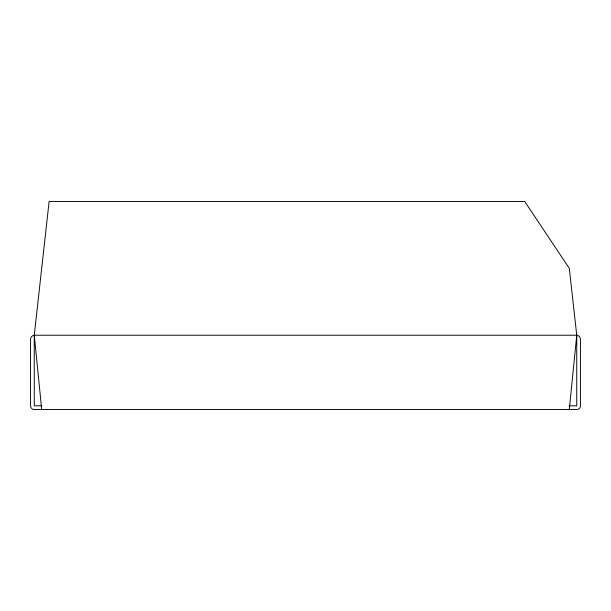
<?xml version="1.0" encoding="UTF-8"?>
<svg xmlns="http://www.w3.org/2000/svg" width="611" height="611" viewBox="0 0 611 611"><rect width="100%" height="100%" fill="white"/><g stroke="black" fill="none" stroke-linecap="round" stroke-linejoin="round"><path stroke-width="0.92" d="M569.307 409.538L576.738 335.225L569.307 268.344L524.719 201.462L49.124 201.462L34.262 335.225L34.262 405.819L41.846 405.819M34.262 335.225L576.738 335.225A4.193 4.193 0 0 1 580.45 339.388L580.45 405.819A3.712 3.712 0 0 1 576.738 409.538L34.262 409.538A3.712 3.712 0 0 1 30.55 405.819L30.55 339.388A4.193 4.193 0 0 1 34.262 335.225L41.693 409.538M569.154 405.819L576.738 405.819L576.738 335.225"/></g></svg>
